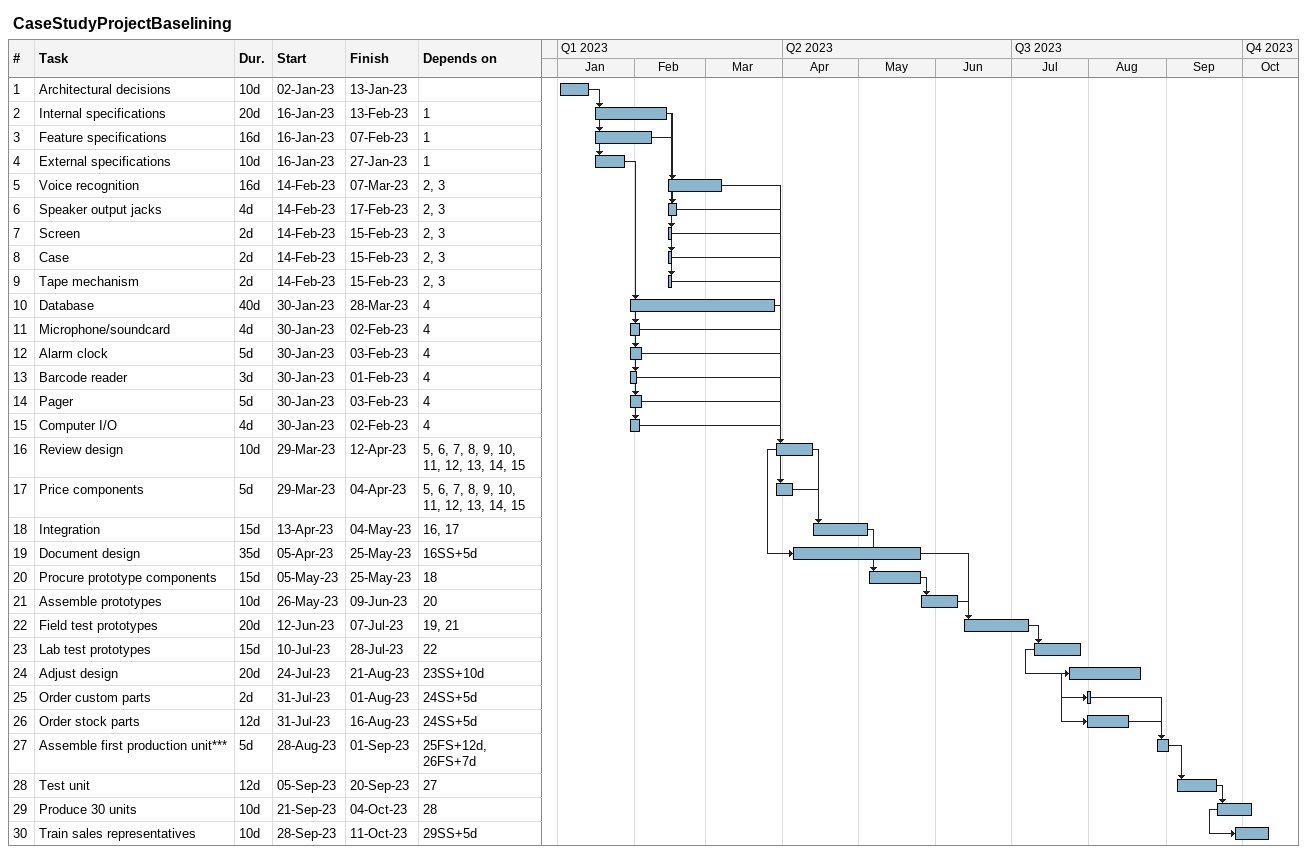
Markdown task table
CaseStudyProjectBaselining

| ID | Task | Duration | Start | Finish | Predecessors |
|---|---|---|---|---|---|
| 1 | Architectural decisions | 10d | 2023-01-02 | 2023-01-13 |  |
| 2 | Internal specifications | 20d | 2023-01-16 | 2023-02-13 | 1 |
| 3 | Feature specifications | 16d | 2023-01-16 | 2023-02-07 | 1 |
| 4 | External specifications | 10d | 2023-01-16 | 2023-01-27 | 1 |
| 5 | Voice recognition | 16d | 2023-02-14 | 2023-03-07 | 2, 3 |
| 6 | Speaker output jacks | 4d | 2023-02-14 | 2023-02-17 | 2, 3 |
| 7 | Screen | 2d | 2023-02-14 | 2023-02-15 | 2, 3 |
| 8 | Case | 2d | 2023-02-14 | 2023-02-15 | 2, 3 |
| 9 | Tape mechanism | 2d | 2023-02-14 | 2023-02-15 | 2, 3 |
| 10 | Database | 40d | 2023-01-30 | 2023-03-28 | 4 |
| 11 | Microphone/soundcard | 4d | 2023-01-30 | 2023-02-02 | 4 |
| 12 | Alarm clock | 5d | 2023-01-30 | 2023-02-03 | 4 |
| 13 | Barcode reader | 3d | 2023-01-30 | 2023-02-01 | 4 |
| 14 | Pager | 5d | 2023-01-30 | 2023-02-03 | 4 |
| 15 | Computer I/O | 4d | 2023-01-30 | 2023-02-02 | 4 |
| 16 | Review design | 10d | 2023-03-29 | 2023-04-12 | 5, 6, 7, 8, 9, 10, 11, 12, 13, 14, 15 |
| 17 | Price components | 5d | 2023-03-29 | 2023-04-04 | 5, 6, 7, 8, 9, 10, 11, 12, 13, 14, 15 |
| 18 | Integration | 15d | 2023-04-13 | 2023-05-04 | 16, 17 |
| 19 | Document design | 35d | 2023-04-05 | 2023-05-25 | 16SS+5d |
| 20 | Procure prototype components | 15d | 2023-05-05 | 2023-05-25 | 18 |
| 21 | Assemble prototypes | 10d | 2023-05-26 | 2023-06-09 | 20 |
| 22 | Field test prototypes | 20d | 2023-06-12 | 2023-07-07 | 19, 21 |
| 23 | Lab test prototypes | 15d | 2023-07-10 | 2023-07-28 | 22 |
| 24 | Adjust design | 20d | 2023-07-24 | 2023-08-21 | 23SS+10d |
| 25 | Order custom parts | 2d | 2023-07-31 | 2023-08-01 | 24SS+5d |
| 26 | Order stock parts | 12d | 2023-07-31 | 2023-08-16 | 24SS+5d |
| 27 | Assemble first production unit*** | 5d | 2023-08-28 | 2023-09-01 | 25FS+12d, 26FS+7d |
| 28 | Test unit | 12d | 2023-09-05 | 2023-09-20 | 27 |
| 29 | Produce 30 units | 10d | 2023-09-21 | 2023-10-04 | 28 |
| 30 | Train sales representatives | 10d | 2023-09-28 | 2023-10-11 | 29SS+5d |
